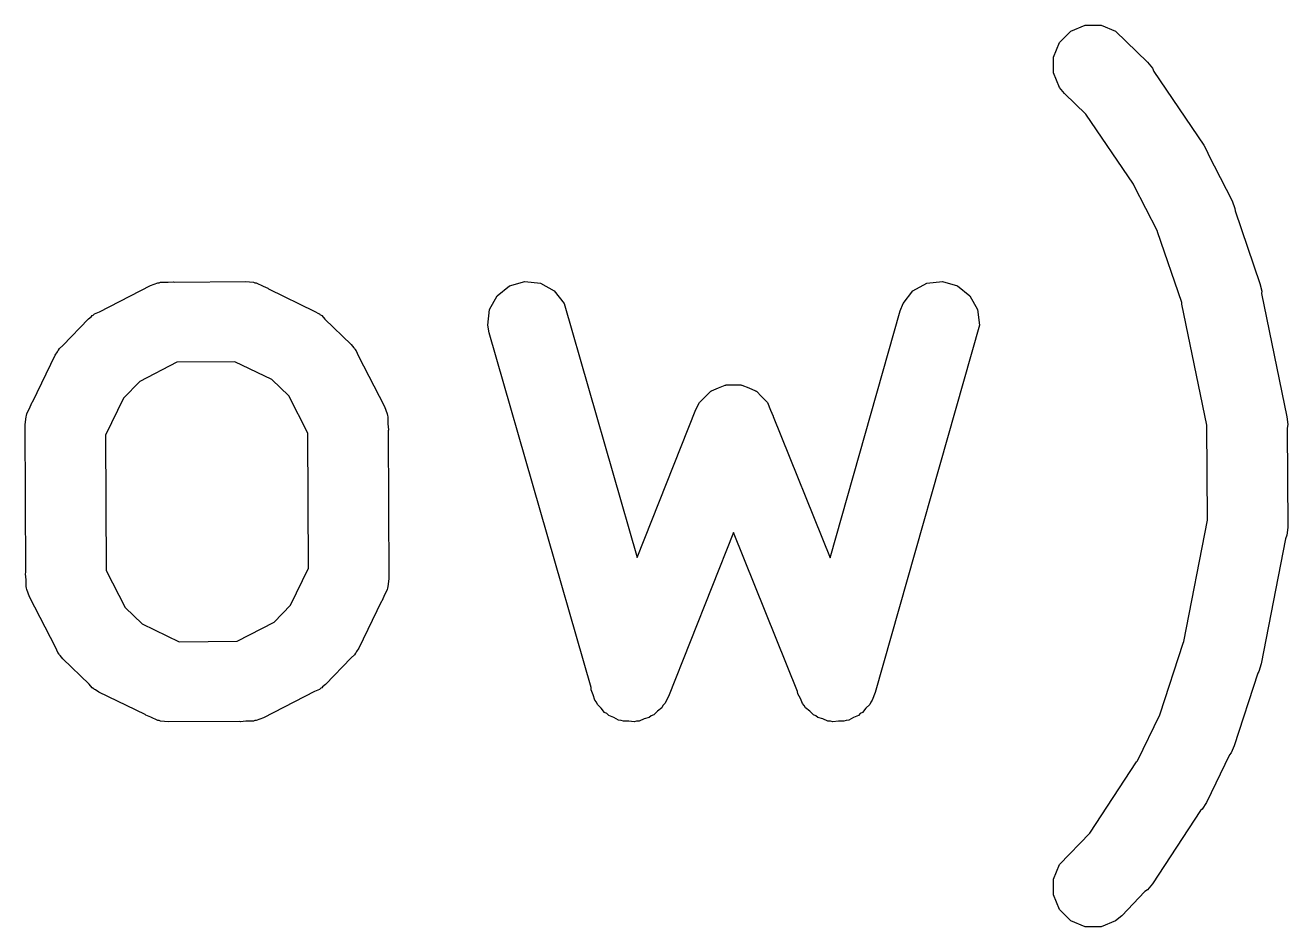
# Model space of a CAD drawing. Extents: x 2.69 to 5.92, y -6.99 to -1.37.
# Drawn here: x 4.3334 to 4.4255, y -1.4401 to -1.3743 of the extents above; entities that cross this region are included whole.
import ezdxf

# ---------------------------------------------------------------- set-up
doc = ezdxf.new("R2010")
doc.units = 0
doc.header["$MEASUREMENT"] = 0
doc.layers.add('BLACK', color=7, linetype='CONTINUOUS')

msp = doc.modelspace()

# ---------------------------------------------------------------- linework, layer by layer
at = {"layer": 'BLACK', "linetype": 'CONTINUOUS'}
for p, q in [((4.408869, -1.375602), (4.409683, -1.374787)), ((4.409683, -1.374787), (4.410748, -1.374347)), ((4.410748, -1.374347), (4.4119, -1.374347)), ((4.4119, -1.374347), (4.412964, -1.374787)), ((4.412964, -1.374787), (4.415286, -1.377029)), ((4.408428, -1.376667), (4.408869, -1.375602)), ((4.408428, -1.377819), (4.408428, -1.376667)), ((4.415286, -1.377029), (4.415288, -1.377031)), ((4.415288, -1.377031), (4.415289, -1.377032)), ((4.415289, -1.377032), (4.415291, -1.377035)), ((4.415291, -1.377035), (4.415654, -1.377477)), ((4.415654, -1.377477), (4.415753, -1.377716)), ((4.408869, -1.378883), (4.408428, -1.377819)), ((4.415753, -1.377716), (4.419405, -1.383104)), ((4.409236, -1.37933), (4.408869, -1.378883)), ((4.410799, -1.380839), (4.409236, -1.37933)), ((4.414265, -1.385953), (4.410799, -1.380839)), ((4.419405, -1.383104), (4.419677, -1.383615)), ((4.419677, -1.383615), (4.419705, -1.383755)), ((4.419705, -1.383755), (4.421464, -1.387171)), ((4.414307, -1.386062), (4.414265, -1.385953)), ((4.416008, -1.389365), (4.414307, -1.386062)), ((4.421464, -1.387171), (4.421671, -1.387711)), ((4.421671, -1.387711), (4.421683, -1.38789)), ((4.421683, -1.38789), (4.423499, -1.393182)), ((4.416021, -1.389425), (4.416008, -1.389365)), ((4.417791, -1.394583), (4.416021, -1.389425)), ((4.342512, -1.393349), (4.343052, -1.393142)), ((4.343052, -1.393142), (4.343158, -1.393135)), ((4.343158, -1.393135), (4.343256, -1.393094)), ((4.343256, -1.393094), (4.343799, -1.393089)), ((4.343799, -1.393089), (4.344201, -1.393061)), ((4.344201, -1.393061), (4.344274, -1.393085)), ((4.344274, -1.393085), (4.349456, -1.393037)), ((4.349456, -1.393037), (4.350032, -1.393094)), ((4.350032, -1.393094), (4.35013, -1.393135)), ((4.35013, -1.393135), (4.350236, -1.393142)), ((4.350236, -1.393142), (4.350748, -1.393391)), ((4.368729, -1.393364), (4.369837, -1.393047)), ((4.369837, -1.393047), (4.370982, -1.393179)), ((4.370982, -1.393179), (4.371989, -1.393738)), ((4.398165, -1.393738), (4.399172, -1.393179)), ((4.399172, -1.393179), (4.400317, -1.393047)), ((4.400317, -1.393047), (4.401424, -1.393364)), ((4.423499, -1.393182), (4.423627, -1.393746)), ((4.338789, -1.395266), (4.342512, -1.393349)), ((4.350748, -1.393391), (4.351097, -1.393535)), ((4.351097, -1.393535), (4.351145, -1.393583)), ((4.351145, -1.393583), (4.354526, -1.395224)), ((4.367267, -1.395087), (4.367827, -1.39408)), ((4.367827, -1.39408), (4.368729, -1.393364)), ((4.371989, -1.393738), (4.372705, -1.394641)), ((4.397449, -1.394641), (4.398165, -1.393738)), ((4.401424, -1.393364), (4.402327, -1.39408)), ((4.402327, -1.39408), (4.402886, -1.395087)), ((4.423627, -1.393746), (4.423615, -1.393911)), ((4.423615, -1.393911), (4.425468, -1.40291)), ((4.372705, -1.394641), (4.378048, -1.413197)), ((4.397236, -1.395179), (4.397449, -1.394641)), ((4.417802, -1.394695), (4.417791, -1.394583)), ((4.41962, -1.403526), (4.417802, -1.394695)), ((4.336131, -1.397708), (4.337995, -1.395777)), ((4.337995, -1.395777), (4.338221, -1.395591)), ((4.338221, -1.395591), (4.338272, -1.395532)), ((4.338272, -1.395532), (4.338328, -1.395504)), ((4.338328, -1.395504), (4.338442, -1.39541)), ((4.338442, -1.39541), (4.338789, -1.395266)), ((4.354526, -1.395224), (4.354774, -1.39538)), ((4.354774, -1.39538), (4.354846, -1.39541)), ((4.354846, -1.39541), (4.354892, -1.395454)), ((4.354892, -1.395454), (4.355016, -1.395532)), ((4.355016, -1.395532), (4.355238, -1.395788)), ((4.355238, -1.395788), (4.357169, -1.397652)), ((4.367136, -1.396232), (4.367267, -1.395087)), ((4.392122, -1.413215), (4.397236, -1.395179)), ((4.402886, -1.395087), (4.403018, -1.396232)), ((4.36724, -1.396801), (4.367136, -1.396232)), ((4.374687, -1.422667), (4.36724, -1.396801)), ((4.403018, -1.396232), (4.395415, -1.423048)), ((4.335875, -1.397929), (4.336131, -1.397708)), ((4.357169, -1.397652), (4.357354, -1.397878)), ((4.333926, -1.401801), (4.335567, -1.398419)), ((4.335567, -1.398419), (4.335723, -1.398171)), ((4.335723, -1.398171), (4.335753, -1.398099)), ((4.335753, -1.398099), (4.335797, -1.398053)), ((4.335797, -1.398053), (4.335875, -1.397929)), ((4.357354, -1.397878), (4.357413, -1.397929)), ((4.357413, -1.397929), (4.357442, -1.397985)), ((4.357442, -1.397985), (4.357536, -1.398099)), ((4.357536, -1.398099), (4.357679, -1.398446)), ((4.357679, -1.398446), (4.359596, -1.402169)), ((4.344449, -1.398937), (4.341738, -1.400333)), ((4.348687, -1.398899), (4.344449, -1.398937)), ((4.351379, -1.400205), (4.348687, -1.398899)), ((4.341738, -1.400333), (4.340548, -1.401567)), ((4.352612, -1.401396), (4.351379, -1.400205)), ((4.384502, -1.4006), (4.384536, -1.400586)), ((4.384536, -1.400586), (4.385077, -1.400593)), ((4.385077, -1.400593), (4.385618, -1.400586)), ((4.385618, -1.400586), (4.385652, -1.4006)), ((4.354006, -1.404101), (4.352612, -1.401396)), ((4.382642, -1.401819), (4.38303, -1.401441)), ((4.38303, -1.401441), (4.383407, -1.401054)), ((4.383407, -1.401054), (4.38344, -1.40104)), ((4.38344, -1.40104), (4.383466, -1.401014)), ((4.383466, -1.401014), (4.383969, -1.400813)), ((4.383969, -1.400813), (4.384466, -1.400601)), ((4.384466, -1.400601), (4.384502, -1.4006)), ((4.385652, -1.4006), (4.385688, -1.400601)), ((4.385688, -1.400601), (4.386186, -1.400814)), ((4.386186, -1.400814), (4.386687, -1.401014)), ((4.386687, -1.401014), (4.386713, -1.40104)), ((4.386713, -1.40104), (4.386747, -1.401054)), ((4.386747, -1.401054), (4.387126, -1.401442)), ((4.387126, -1.401442), (4.387512, -1.401819)), ((4.333485, -1.402709), (4.333733, -1.402198)), ((4.333733, -1.402198), (4.333878, -1.401849)), ((4.333878, -1.401849), (4.333926, -1.401801)), ((4.340548, -1.401567), (4.339236, -1.404271)), ((4.359596, -1.402169), (4.359803, -1.402709)), ((4.378048, -1.413197), (4.382335, -1.402393)), ((4.382335, -1.402393), (4.382602, -1.401879)), ((4.382602, -1.401879), (4.382627, -1.401853)), ((4.382627, -1.401853), (4.382642, -1.401819)), ((4.387512, -1.401819), (4.387526, -1.401853)), ((4.387526, -1.401853), (4.387552, -1.401879)), ((4.387552, -1.401879), (4.38778, -1.402444)), ((4.33338, -1.403489), (4.333437, -1.402913)), ((4.333437, -1.402913), (4.333478, -1.402815)), ((4.333478, -1.402815), (4.333485, -1.402709)), ((4.359803, -1.402709), (4.359811, -1.402815)), ((4.359811, -1.402815), (4.359851, -1.402913)), ((4.359851, -1.402913), (4.359854, -1.403421)), ((4.38778, -1.402444), (4.387966, -1.402878)), ((4.387966, -1.402878), (4.387966, -1.402906)), ((4.387966, -1.402906), (4.392122, -1.413215)), ((4.425468, -1.40291), (4.425468, -1.402912)), ((4.425468, -1.402912), (4.425468, -1.402913)), ((4.425468, -1.402913), (4.425468, -1.402916)), ((4.425468, -1.402916), (4.425525, -1.403486)), ((4.333432, -1.414283), (4.33338, -1.403489)), ((4.339236, -1.404271), (4.339283, -1.414126)), ((4.354053, -1.413956), (4.354006, -1.404101)), ((4.359854, -1.403421), (4.359885, -1.403859)), ((4.359885, -1.403859), (4.359856, -1.403944)), ((4.359856, -1.403944), (4.359908, -1.414738)), ((4.419668, -1.410453), (4.41962, -1.403526)), ((4.425525, -1.403486), (4.425474, -1.403744)), ((4.425474, -1.403744), (4.425525, -1.410988)), ((4.417948, -1.419313), (4.419668, -1.410453)), ((4.385069, -1.411366), (4.380319, -1.423334)), ((4.389744, -1.422962), (4.385069, -1.411366)), ((4.425468, -1.411564), (4.425366, -1.411812)), ((4.425524, -1.410995), (4.425468, -1.411564)), ((4.425525, -1.410991), (4.425524, -1.410995)), ((4.425525, -1.410988), (4.425525, -1.41099)), ((4.425525, -1.41099), (4.425525, -1.410991)), ((4.425366, -1.411812), (4.423593, -1.420941)), ((4.333403, -1.414369), (4.333432, -1.414283)), ((4.333435, -1.414806), (4.333403, -1.414369)), ((4.339283, -1.414126), (4.340676, -1.416832)), ((4.352741, -1.41666), (4.354053, -1.413956)), ((4.333437, -1.415314), (4.333435, -1.414806)), ((4.333478, -1.415412), (4.333437, -1.415314)), ((4.359851, -1.415314), (4.359811, -1.415412)), ((4.359908, -1.414738), (4.359851, -1.415314)), ((4.333485, -1.415518), (4.333478, -1.415412)), ((4.333692, -1.416058), (4.333485, -1.415518)), ((4.335609, -1.419781), (4.333692, -1.416058)), ((4.359555, -1.41603), (4.359411, -1.416378)), ((4.359803, -1.415518), (4.359555, -1.41603)), ((4.359811, -1.415412), (4.359803, -1.415518)), ((4.340676, -1.416832), (4.341909, -1.418022)), ((4.35155, -1.417894), (4.352741, -1.41666)), ((4.359362, -1.416426), (4.357722, -1.419808)), ((4.359411, -1.416378), (4.359362, -1.416426)), ((4.341909, -1.418022), (4.344602, -1.419329)), ((4.348839, -1.41929), (4.35155, -1.417894)), ((4.335753, -1.420128), (4.335609, -1.419781)), ((4.344602, -1.419329), (4.348839, -1.41929)), ((4.357722, -1.419808), (4.357566, -1.420056)), ((4.416221, -1.424603), (4.417896, -1.419428)), ((4.417896, -1.419428), (4.417948, -1.419313)), ((4.335846, -1.420242), (4.335753, -1.420128)), ((4.335875, -1.420298), (4.335846, -1.420242)), ((4.335934, -1.420349), (4.335875, -1.420298)), ((4.33612, -1.420575), (4.335934, -1.420349)), ((4.33805, -1.422439), (4.33612, -1.420575)), ((4.357158, -1.420519), (4.355294, -1.42245)), ((4.357413, -1.420298), (4.357158, -1.420519)), ((4.357491, -1.420174), (4.357413, -1.420298)), ((4.357536, -1.420128), (4.357491, -1.420174)), ((4.357566, -1.420056), (4.357536, -1.420128)), ((4.423338, -1.421623), (4.421624, -1.42692)), ((4.423424, -1.421495), (4.423338, -1.421623)), ((4.423593, -1.420941), (4.423424, -1.421495)), ((4.338272, -1.422695), (4.33805, -1.422439)), ((4.338396, -1.422773), (4.338272, -1.422695)), ((4.355016, -1.422695), (4.354961, -1.422724)), ((4.355067, -1.422636), (4.355016, -1.422695)), ((4.355294, -1.42245), (4.355067, -1.422636)), ((4.374689, -1.422848), (4.374687, -1.422667)), ((4.338442, -1.422817), (4.338396, -1.422773)), ((4.338514, -1.422847), (4.338442, -1.422817)), ((4.338762, -1.423003), (4.338514, -1.422847)), ((4.342143, -1.424644), (4.338762, -1.423003)), ((4.354499, -1.422961), (4.350777, -1.424878)), ((4.354846, -1.422817), (4.354499, -1.422961)), ((4.354961, -1.422724), (4.354846, -1.422817)), ((4.374841, -1.423203), (4.374689, -1.422848)), ((4.374951, -1.423586), (4.374841, -1.423203)), ((4.375069, -1.423734), (4.374951, -1.423586)), ((4.380319, -1.423334), (4.380053, -1.423847)), ((4.389765, -1.42314), (4.389744, -1.422962)), ((4.389951, -1.423475), (4.389765, -1.42314)), ((4.390101, -1.423847), (4.389951, -1.423475)), ((4.395202, -1.423586), (4.395085, -1.423734)), ((4.395415, -1.423048), (4.395202, -1.423586)), ((4.375143, -1.423907), (4.375069, -1.423734)), ((4.375424, -1.424181), (4.375143, -1.423907)), ((4.375668, -1.424489), (4.375424, -1.424181)), ((4.375832, -1.42458), (4.375668, -1.424489)), ((4.379522, -1.424391), (4.379248, -1.424672)), ((4.37983, -1.424147), (4.379522, -1.424391)), ((4.379921, -1.423982), (4.37983, -1.424147)), ((4.380053, -1.423847), (4.379921, -1.423982)), ((4.390233, -1.423982), (4.390101, -1.423847)), ((4.390324, -1.424147), (4.390233, -1.423982)), ((4.390632, -1.424391), (4.390324, -1.424147)), ((4.390906, -1.424672), (4.390632, -1.424391)), ((4.394486, -1.424489), (4.394321, -1.42458)), ((4.39473, -1.424181), (4.394486, -1.424489)), ((4.395011, -1.423907), (4.39473, -1.424181)), ((4.395085, -1.423734), (4.395011, -1.423907)), ((4.342192, -1.424692), (4.342143, -1.424644)), ((4.34254, -1.424837), (4.342192, -1.424692)), ((4.343052, -1.425085), (4.34254, -1.424837)), ((4.343158, -1.425092), (4.343052, -1.425085)), ((4.343256, -1.425133), (4.343158, -1.425092)), ((4.343832, -1.42519), (4.343256, -1.425133)), ((4.349014, -1.425142), (4.343832, -1.42519)), ((4.349087, -1.425167), (4.349014, -1.425142)), ((4.349489, -1.425138), (4.349087, -1.425167)), ((4.350032, -1.425133), (4.349489, -1.425138)), ((4.35013, -1.425092), (4.350032, -1.425133)), ((4.350236, -1.425085), (4.35013, -1.425092)), ((4.350777, -1.424878), (4.350236, -1.425085)), ((4.375967, -1.424712), (4.375832, -1.42458)), ((4.376332, -1.424858), (4.375967, -1.424712)), ((4.376675, -1.425048), (4.376332, -1.424858)), ((4.376862, -1.42507), (4.376675, -1.425048)), ((4.377037, -1.42514), (4.376862, -1.42507)), ((4.37743, -1.425135), (4.377037, -1.42514)), ((4.37782, -1.42518), (4.37743, -1.425135)), ((4.378001, -1.425128), (4.37782, -1.42518)), ((4.378189, -1.425126), (4.378001, -1.425128)), ((4.37855, -1.424971), (4.378189, -1.425126)), ((4.378927, -1.424863), (4.37855, -1.424971)), ((4.379075, -1.424746), (4.378927, -1.424863)), ((4.379248, -1.424672), (4.379075, -1.424746)), ((4.391079, -1.424746), (4.390906, -1.424672)), ((4.391226, -1.424863), (4.391079, -1.424746)), ((4.391604, -1.424971), (4.391226, -1.424863)), ((4.391965, -1.425126), (4.391604, -1.424971)), ((4.392153, -1.425128), (4.391965, -1.425126)), ((4.392334, -1.42518), (4.392153, -1.425128)), ((4.392724, -1.425135), (4.392334, -1.42518)), ((4.393117, -1.42514), (4.392724, -1.425135)), ((4.393292, -1.42507), (4.393117, -1.42514)), ((4.393479, -1.425048), (4.393292, -1.42507)), ((4.393822, -1.424858), (4.393479, -1.425048)), ((4.394186, -1.424712), (4.393822, -1.424858)), ((4.394321, -1.42458), (4.394186, -1.424712)), ((4.414553, -1.428022), (4.416182, -1.424666)), ((4.416182, -1.424666), (4.416221, -1.424603)), ((4.421624, -1.42692), (4.421388, -1.427449)), ((4.411075, -1.433309), (4.414491, -1.428098)), ((4.414491, -1.428098), (4.414553, -1.428022)), ((4.421278, -1.427576), (4.419589, -1.431057)), ((4.421388, -1.427449), (4.421278, -1.427576)), ((4.419161, -1.43165), (4.415655, -1.436998)), ((4.419281, -1.431546), (4.419161, -1.43165)), ((4.419589, -1.431057), (4.419281, -1.431546)), ((4.408869, -1.435595), (4.411075, -1.433309)), ((4.408428, -1.436659), (4.408869, -1.435595)), ((4.408428, -1.437811), (4.408428, -1.436659)), ((4.415288, -1.437446), (4.415105, -1.437569)), ((4.415651, -1.437003), (4.415288, -1.437446)), ((4.415654, -1.437001), (4.415651, -1.437003)), ((4.415655, -1.436998), (4.415654, -1.437)), ((4.415654, -1.437), (4.415654, -1.437001)), ((4.408869, -1.438876), (4.408428, -1.437811)), ((4.415105, -1.437569), (4.413412, -1.439323)), ((4.409683, -1.43969), (4.408869, -1.438876)), ((4.410748, -1.440131), (4.409683, -1.43969)), ((4.4119, -1.440131), (4.410748, -1.440131)), ((4.412964, -1.43969), (4.4119, -1.440131)), ((4.413412, -1.439323), (4.412964, -1.43969))]:
    msp.add_line(p, q, dxfattribs=at)

doc.saveas('drawing.dxf')
